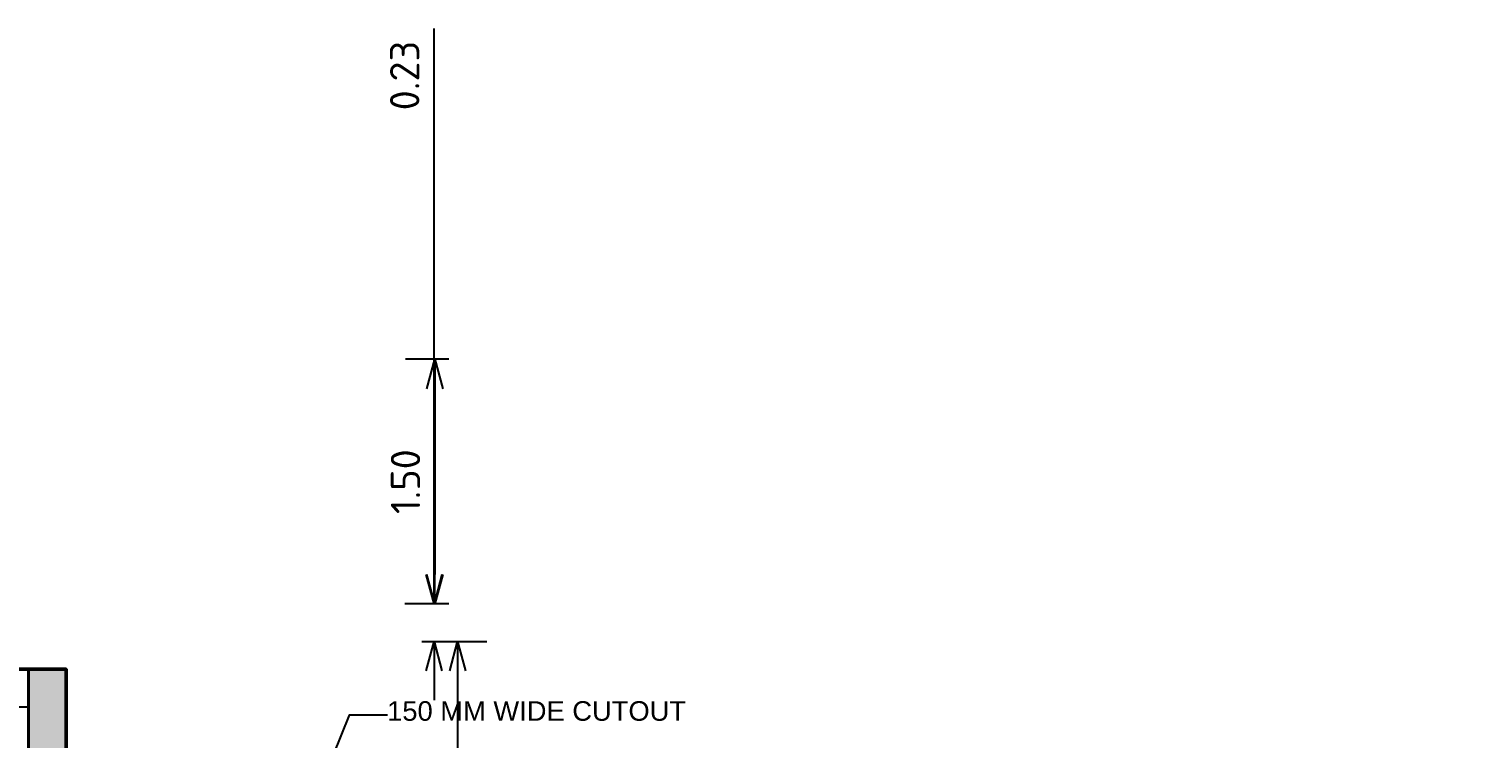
# Model space of a CAD drawing. Header units: inches. Extents: x 0 to 429, y 0 to 146.
# Drawn here: x 236.26 to 245.04, y 130.42 to 134.77 of the extents above; entities that cross this region are included whole.
import ezdxf

# ---------------------------------------------------------------- set-up
doc = ezdxf.new("R2010")
doc.units = ezdxf.units.IN
doc.header["$MEASUREMENT"] = 0
doc.layers.get('DEFPOINTS').update_dxf_attribs({"lineweight": 18})
for name, color, linetype, lineweight in [('FLOOR01', 7, 'Continuous', 50), ('XR-4BHK-A-B-TYPICAL-SUB$0$TOWER-COL', 1, 'Continuous', 40), ('XR-4BHK-A-B-TYPICAL-SUB$0$TOWER-COL-HATCH', 9, 'Continuous', 5)]:
    doc.layers.add(name, color=color, linetype=linetype, lineweight=lineweight)
doc.styles.add('Sanvi Common', font='isocpeur.ttf')
doc.styles.add('Xr-4BHK-A-B-Typical-Sub$0$DIM', font='arial.ttf')
doc.dimstyles.new('Sanvi Common', dxfattribs={"dimtxt": 0.18, "dimasz": 0.18, "dimexe": 0.18, "dimexo": 0.0625, "dimgap": 0.09, "dimtad": 1, "dimzin": 0, "dimdsep": 46, "dimtxsty": 'Sanvi Common', "dimblk": 'OPEN30', "dimcen": 0.09, "dimclrd": 68, "dimclre": 68, "dimclrt": 40, "dimadec": 0, "dimazin": 0, "dimtfac": 1, "dimtofl": 0, "dimtmove": 0, "dimatfit": 3, "dimldrblk": 'OPEN30', "dimfxl": 1, "dimtolj": 1, "dimtzin": 0, "dimarcsym": 0})

# ---------------------------------------------------------------- blocks, each defined once
blk = doc.blocks.new('Xr-4BHK-A-B-Typical-Sub$0$REV.CO.')
at = {"layer": 'XR-4BHK-A-B-TYPICAL-SUB$0$TOWER-COL-HATCH'}
blk.add_hatch(color=256, dxfattribs=at).paths.add_polyline_path([(451646.1, 19799.7), (451416.1, 19799.7), (451416.1, 20700.2), (451646.1, 20700.2)])
at = {"layer": 'XR-4BHK-A-B-TYPICAL-SUB$0$TOWER-COL'}
blk.add_lwpolyline([(451646.1, 20700.2), (451416.1, 20700.2), (451416.1, 19799.7), (451646.1, 19799.7)], close=True, dxfattribs=at)
blk = doc.blocks.new('_Open30')
at = {"color": 0, "linetype": 'ByBlock', "lineweight": -2}
for p, q in [((-1, 0.268), (0, 0)), ((0, 0), (-1, -0.268)), ((0, 0), (-1, 0))]:
    blk.add_line(p, q, dxfattribs=at)
blk = doc.blocks.new('*D216')
at = {"color": 68, "lineweight": -2, "transparency": 16777216}
for p, q in [((238.8378, 132.7414), (238.572, 132.7414)), ((238.752, 132.5614), (238.752, 131.4213)), ((238.8378, 131.2413), (238.572, 131.2413))]:
    blk.add_line(p, q, dxfattribs=at)
at = {"layer": 'DEFPOINTS', "color": 0, "transparency": 16777216}
for p in [(238.9003, 132.7414), (238.752, 131.2413), (238.9003, 131.2413)]:
    blk.add_point(p, dxfattribs=at)
at = {"color": 68, "lineweight": -2, "transparency": 16777216, "xscale": 0.18, "yscale": 0.18, "zscale": 0.18}
for p, rotation in [((238.752, 132.7414), 90), ((238.752, 131.2413), 270)]:
    blk.add_blockref('_Open30', p, dxfattribs=dict(at, rotation=rotation))
at = {"color": 40, "transparency": 16777216, "insert": (238.572, 131.9913), "char_height": 0.18, "attachment_point": 5, "rotation": 90, "style": 'Sanvi Common'}
blk.add_mtext('\\A1;1.50', dxfattribs=at)
blk = doc.blocks.new('*D217')
at = {"color": 68, "lineweight": -2, "transparency": 16777216}
for p, q in [((238.7471, 131.4213), (238.7471, 134.7693)), ((238.8378, 131.2413), (238.5671, 131.2413)), ((238.6717, 131.0113), (238.9271, 131.0113)), ((238.7471, 130.8313), (238.7471, 130.6513))]:
    blk.add_line(p, q, dxfattribs=at)
at = {"layer": 'DEFPOINTS', "color": 0, "transparency": 16777216}
for p in [(238.9003, 131.2413), (238.6092, 131.0113), (238.7471, 131.0113)]:
    blk.add_point(p, dxfattribs=at)
at = {"color": 68, "lineweight": -2, "transparency": 16777216, "xscale": 0.18, "yscale": 0.18, "zscale": 0.18}
for p, rotation in [((238.7471, 131.2413), 270), ((238.7471, 131.0113), 90)]:
    blk.add_blockref('_Open30', p, dxfattribs=dict(at, rotation=rotation))
at = {"color": 40, "transparency": 16777216, "insert": (238.5671, 134.4813), "char_height": 0.18, "attachment_point": 5, "rotation": 90, "style": 'Sanvi Common'}
blk.add_mtext('\\A1;0.23', dxfattribs=at)
blk = doc.blocks.new('*D218')
at = {"color": 68, "lineweight": -2, "transparency": 16777216}
for p, q in [((238.6717, 131.0113), (239.0715, 131.0113)), ((238.8915, 130.8313), (238.8915, 127.5913)), ((238.9405, 127.4113), (239.0715, 127.4113))]:
    blk.add_line(p, q, dxfattribs=at)
at = {"layer": 'DEFPOINTS', "color": 0, "transparency": 16777216}
for p in [(238.6092, 131.0113), (238.878, 127.4113), (238.8915, 127.4113)]:
    blk.add_point(p, dxfattribs=at)
at = {"color": 68, "lineweight": -2, "transparency": 16777216, "xscale": 0.18, "yscale": 0.18, "zscale": 0.18}
for p, rotation in [((238.8915, 131.0113), 90), ((238.8915, 127.4113), 270)]:
    blk.add_blockref('_Open30', p, dxfattribs=dict(at, rotation=rotation))
at = {"color": 40, "transparency": 16777216, "insert": (238.7115, 129.2113), "char_height": 0.18, "attachment_point": 5, "rotation": 90, "style": 'Sanvi Common'}
blk.add_mtext('\\A1;3.60', dxfattribs=at)

msp = doc.modelspace()

# ---------------------------------------------------------------- linework, layer by layer
for p, q in [((234.1897, 130.8403), (236.4892, 130.8403)), ((236.4892, 130.8403), (236.4892, 129.4103)), ((234.8292, 130.6103), (236.2592, 130.6103)), ((236.2592, 130.6103), (236.2592, 128.4803))]:
    msp.add_line(p, q)
at = {"color": 4}
msp.add_lwpolyline([(238.4612, 130.5585), (238.2258, 130.5585), (237.7399, 129.3525)], dxfattribs=at)
at = {"layer": 'FLOOR01', "color": 181}
msp.add_lwpolyline([(245.0392, 121.8656), (245.0392, 123.5606), (244.4392, 123.5606), (244.4392, 128.1206), (239.6442, 128.1207), (239.6442, 128.8101), (237.6892, 128.8101), (237.6892, 129.4106), (236.4892, 129.4106), (236.4892, 130.8406), (232.0842, 130.8406), (232.0842, 124.9806), (232.4642, 124.9806), (232.4642, 119.8906)], dxfattribs=at)
at = {"layer": 'FLOOR01', "color": 230}
msp.add_lwpolyline([(244.4392, 115.8054), (239.3537, 115.8027), (239.3546, 116.3554), (234.4542, 116.3554), (234.4542, 119.8906), (232.4642, 119.8906), (232.4642, 124.9806), (232.0842, 124.9806), (232.0842, 130.8406), (236.4892, 130.8406), (236.4892, 129.4106), (237.6892, 129.4106), (237.6892, 128.8101), (239.6442, 128.81), (239.6442, 128.1207), (244.4392, 128.1206), (244.4392, 123.5606), (245.0392, 123.5606), (245.0392, 121.8656), (244.4392, 121.8656)], close=True, dxfattribs=at)

# ---------------------------------------------------------------- block references
at = {"xscale": 0.001, "yscale": 0.001, "zscale": 0.001}
msp.add_blockref('Xr-4BHK-A-B-Typical-Sub$0$REV.CO.', (-215.1569, 110.1401), dxfattribs=at)

# ---------------------------------------------------------------- texts
at = {"style": 'Xr-4BHK-A-B-Typical-Sub$0$DIM'}
msp.add_text('150 MM WIDE CUTOUT', height=0.12, dxfattribs=at).set_placement((238.4593, 130.5248))

# ---------------------------------------------------------------- dimensions: what is measured, and where the dimension line sits
at = {"color": 2}
for base, p1, p2, picture, middle in [((238.7471, 131.0113), (238.9003, 131.2413), (238.6092, 131.0113), '*D217', (238.7471, 134.4813)), ((238.752, 131.2413), (238.9003, 132.7414), (238.9003, 131.2413), '*D216', (238.752, 131.9913))]:
    dim = msp.add_linear_dim(base=base, p1=p1, p2=p2, angle=90, dimstyle='Sanvi Common', dxfattribs=at)
    dim.commit()
    dim.dimension.update_dxf_attribs({"geometry": picture, "text_midpoint": middle, "dimtype": 160})
dim = msp.add_linear_dim(base=(238.8915, 127.4113), p1=(238.6092, 131.0113), p2=(238.878, 127.4113), angle=90, dimstyle='Sanvi Common', dxfattribs=at)
dim.commit()
dim.dimension.update_dxf_attribs({"geometry": '*D218', "text_midpoint": (238.7115, 129.2113)})

doc.saveas('drawing.dxf')
